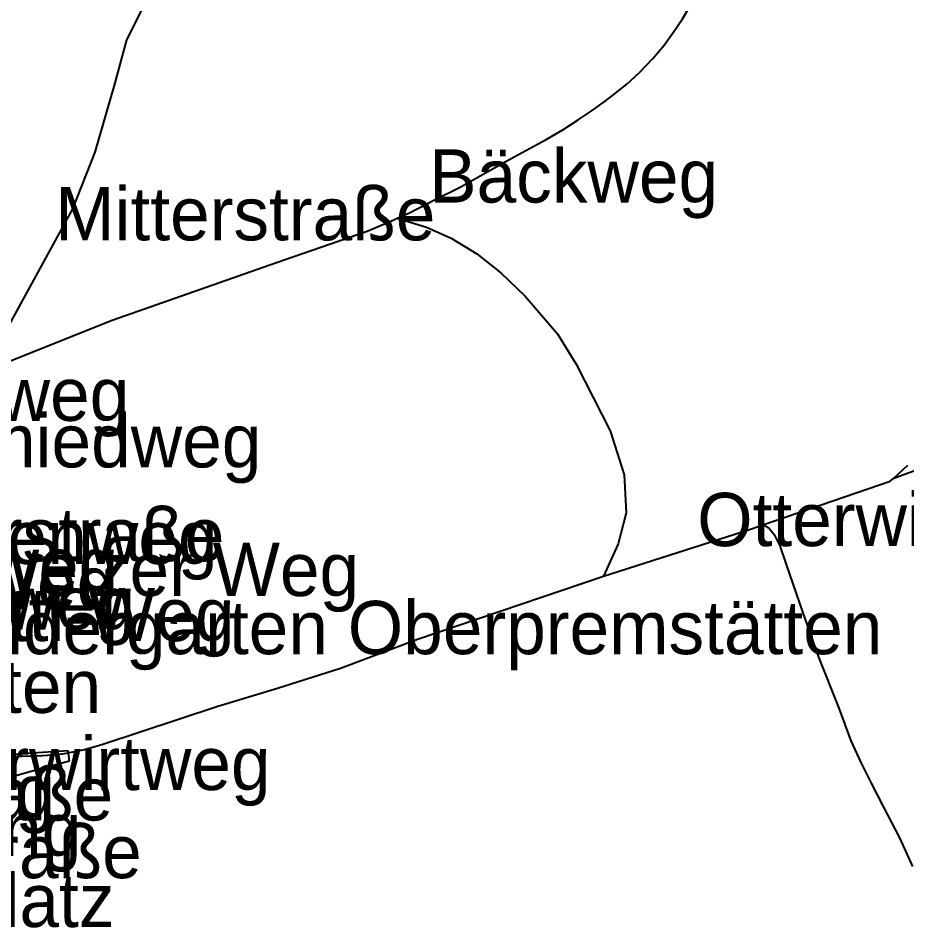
# Model space of a CAD drawing. Extents: x -3657 to 4700, y -7332 to 8131.
# Drawn here: x -2230 to -1506, y -1985 to -1244 of the extents above; entities that cross this region are included whole.
import ezdxf

# ---------------------------------------------------------------- set-up
doc = ezdxf.new("R2010")
doc.units = 0
for name, color, linetype in [('OSM_HIGHWAY_TRACK', 8, 'CONTINUOUS'), ('OSM_HIGHWAY_UNCLASSIFIED', 8, 'CONTINUOUS'), ('OSM_LABELS', 8, 'CONTINUOUS'), ('OSM_LANDUSE_FARMLAND', 3, 'CONTINUOUS')]:
    doc.layers.add(name, color=color, linetype=linetype)

msp = doc.modelspace()

# ---------------------------------------------------------------- linework, layer by layer
at = {"layer": 'OSM_HIGHWAY_TRACK'}
for p, q in [((-1689.178395, -1244.555443), (-1683.217008, -1234.503422)), ((-1696.595998, -1255.674936), (-1689.178395, -1244.555443)), ((-1704.134953, -1265.904869), (-1696.595998, -1255.674936)), ((-1713.152877, -1276.85757), (-1704.134953, -1265.904869)), ((-1724.097255, -1288.344005), (-1713.152877, -1276.85757)), ((-1734.465214, -1297.828933), (-1724.097255, -1288.344005)), ((-1743.589321, -1305.234515), (-1734.465214, -1297.828933)), ((-1762.603565, -1319.334032), (-1752.1901, -1311.628223)), ((-1752.1901, -1311.628223), (-1743.589321, -1305.234515)), ((-1774.162284, -1326.950884), (-1762.603565, -1319.334032)), ((-1786.517372, -1335.056994), (-1774.162284, -1326.950884)), ((-1800.245247, -1342.785042), (-1786.517372, -1335.056994)), ((-1829.096538, -1358.641438), (-1800.245247, -1342.785042)), ((-1851.478284, -1371.262062), (-1829.096538, -1358.641438)), ((-1870.158812, -1381.61431), (-1851.478284, -1371.262062)), ((-1891.084341, -1391.977677), (-1870.158812, -1381.61431)), ((-1911.615478, -1402.552315), (-1891.084341, -1391.977677)), ((-1946.048932, -1417.541391), (-1924.160177, -1408.423407)), ((-1924.160177, -1408.423407), (-1921.437355, -1407.144665)), ((-1921.437355, -1407.144665), (-1911.615478, -1402.552315)), ((-1921.437355, -1407.144665), (-1897.629731, -1414.48353)), ((-1897.629731, -1414.48353), (-1877.690182, -1423.434722)), ((-2013.550639, -1441.025759), (-1946.048932, -1417.541391)), ((-1877.690182, -1423.434722), (-1856.734315, -1436.055346)), ((-1856.734315, -1436.055346), (-1837.007131, -1451.52256)), ((-2030.835626, -1447.030285), (-2013.550639, -1441.025759)), ((-2153.650809, -1490.218395), (-2030.835626, -1447.030285)), ((-1837.007131, -1451.52256), (-1817.272363, -1470.648088)), ((-1817.272363, -1470.648088), (-1790.825346, -1501.371246)), ((-2251.551036, -1529.069902), (-2153.650809, -1490.218395)), ((-1790.825346, -1501.371246), (-1775.77019, -1525.989803)), ((-1775.77019, -1525.989803), (-1747.912464, -1580.39748)), ((-1747.912464, -1580.39748), (-1736.520603, -1616.213366)), ((-1517.003537, -1618.904283), (-1464.655585, -1599.611964)), ((-1517.003537, -1618.904283), (-1505.376558, -1608.429721)), ((-1736.520603, -1616.213366), (-1734.889943, -1647.147795)), ((-1623.694155, -1656.966307), (-1519.787035, -1621.406169)), ((-1519.787035, -1621.406169), (-1517.003537, -1618.904283)), ((-1734.889943, -1647.147795), (-1741.404996, -1672.377924)), ((-1753.464289, -1698.864555), (-1632.969952, -1660.135362)), ((-1632.969952, -1660.135362), (-1623.694155, -1656.966307)), ((-1618.718749, -1659.679463), (-1623.694155, -1656.966307)), ((-1616.481333, -1662.325902), (-1618.718749, -1659.679463)), ((-1613.227599, -1666.606907), (-1616.481333, -1662.325902)), ((-1609.564304, -1674.134803), (-1613.227599, -1666.606907)), ((-1741.404996, -1672.377924), (-1753.464289, -1698.864555)), ((-1604.277934, -1689.190597), (-1609.564304, -1674.134803)), ((-1590.648657, -1728.664796), (-1604.277934, -1689.190597)), ((-1904.994243, -1750.203253), (-1753.464289, -1698.864555)), ((-1578.035698, -1764.892103), (-1590.648657, -1728.664796)), ((-1967.823921, -1773.821055), (-1904.994243, -1750.203253)), ((-1561.554663, -1806.401169), (-1578.035698, -1764.892103)), ((-2018.920437, -1790.066634), (-1967.823921, -1773.821055)), ((-2067.673355, -1804.811081), (-2018.920437, -1790.066634)), ((-2162.069561, -1836.056856), (-2067.673355, -1804.811081)), ((-1551.588681, -1833.054593), (-1561.554663, -1806.401169)), ((-2177.519109, -1840.304502), (-2162.069561, -1836.056856)), ((-1543.450554, -1850.767944), (-1551.588681, -1833.054593)), ((-2235.813279, -1846.309028), (-2227.182162, -1845.575141)), ((-2227.182162, -1845.575141), (-2214.978764, -1845.152601)), ((-2214.978764, -1845.152601), (-2202.145855, -1844.529909)), ((-2202.145855, -1844.529909), (-2193.893961, -1843.573633)), ((-2193.893961, -1843.573633), (-2177.519109, -1840.304502)), ((-1535.115231, -1867.658454), (-1543.450554, -1850.767944)), ((-1525.141664, -1887.184283), (-1535.115231, -1867.658454)), ((-1512.126729, -1912.214261), (-1525.141664, -1887.184283)), ((-1501.341625, -1935.420642), (-1512.126729, -1912.214261))]:
    msp.add_line(p, q, dxfattribs=at)
at = {"layer": 'OSM_HIGHWAY_UNCLASSIFIED'}
for p, q in [((-2120.339855, -1218.068812), (-2142.205857, -1261.73506)), ((-2142.205857, -1261.73506), (-2151.73194, -1297.67326)), ((-2151.73194, -1297.67326), (-2167.894427, -1353.181767)), ((-2167.894427, -1353.181767), (-2186.006121, -1399.37214)), ((-2186.006121, -1399.37214), (-2238.050695, -1494.310368))]:
    msp.add_line(p, q, dxfattribs=at)
at = {"layer": 'OSM_LANDUSE_FARMLAND'}
for p, q in [((-2223.018293, -1843.329004), (-2253.940142, -1845.719695)), ((-2189.639078, -1841.105105), (-2223.018293, -1843.329004)), ((-2188.516578, -1849.244574), (-2189.639078, -1841.105105)), ((-2218.945437, -1857.372923), (-2188.516578, -1849.244574)), ((-2355.526417, -1897.525411), (-2218.945437, -1857.372923))]:
    msp.add_line(p, q, dxfattribs=at)

# ---------------------------------------------------------------- texts
at = {"layer": 'OSM_LABELS'}
for s, p in [('Bäckweg', (-1895.594131, -1394.300461)), ('Mitterstraße', (-2200.103537, -1425.088244)), ('Bäckweg', (-2375.351407, -1572.224569)), ('Schmiedweg', (-2364.519892, -1610.167031)), ('Otterwirtweg', (-1677.116018, -1674.324755)), ('Brunnenweg', (-2393.890265, -1688.921526)), ('Mitterstraße', (-2371.994453, -1686.573961)), ('Brunnenweg', (-2474.824027, -1710.608884)), ('Schweizer Weg', (-2355.830549, -1715.009568)), ('August-Plattl-Weg', (-2618.335588, -1725.907161)), ('Kloepferweg', (-2457.733377, -1742.40998)), ('August-Plattl-Weg', (-2521.884992, -1751.768647)), ('Gemeindekindergarten Oberpremstätten', (-2568.578488, -1762.387993)), ('Kultursaal Premstätten', (-2750.038134, -1810.254073)), ('Otterwirtweg', (-2350.510275, -1873.134714)), ('Otterwirtring', (-2516.445934, -1895.712934)), ('Mitterstraße', (-2462.60408, -1897.943161)), ('Otterwirtring', (-2494.968317, -1926.899462)), ('Mitterstraße', (-2439.318231, -1944.968893)), ('Franz-Gruber-Platz', (-2648.723954, -1984.8074))]:
    msp.add_text(s, height=43.418293, dxfattribs=at).set_placement(p)

doc.saveas('drawing.dxf')
